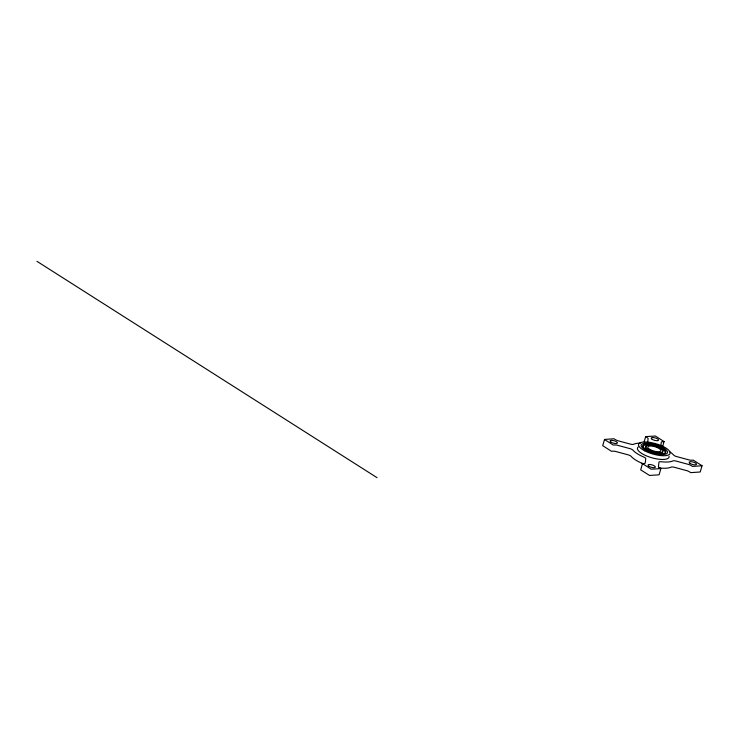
<?xml version="1.0" encoding="UTF-8"?>
<svg xmlns="http://www.w3.org/2000/svg" width="739" height="739" viewBox="0 0 739 739"><rect width="100%" height="100%" fill="white"/><g stroke="black" fill="none" stroke-linecap="round" stroke-linejoin="round"><path stroke-width="1.11" d="M647.724 441.922L648.103 438.735A3.409 1.118 16.1 0 0 647.235 437.673L645.655 436.601L655.419 436.038L664.075 441.571L662.587 446.762M660.915 445.478L661.294 442.273A3.418 1.118 16.1 0 1 662.347 441.746L664.075 441.589M641.932 463.251A22.595 7.39 16.1 0 1 631.152 456.388A3.418 1.118 16.1 0 0 628.252 454.864L615.726 451.492A3.418 1.118 16.1 0 0 613.388 451.196L611.43 451.243L602.71 445.663L604.548 439.419L613.952 438.772L615.781 439.834A3.409 1.118 16.1 0 0 618.09 440.795L630.552 444.157A3.427 1.118 16.1 0 0 633.711 444.25A22.595 7.39 16.1 0 1 640.556 443.114M644.159 441.802L645.646 436.629M669.285 451.483A22.595 7.39 16.1 0 1 673.571 454.993A3.418 1.118 16.1 0 0 676.508 456.545L689.044 459.917A3.418 1.118 16.1 0 0 691.371 460.212L693.339 460.166L702.05 465.746L692.6 466.429L690.771 465.367A3.409 1.118 16.1 0 0 688.462 464.406L676.009 461.053A3.427 1.118 16.1 0 0 672.841 460.96A22.595 7.39 16.1 0 1 661.239 461.755A3.427 1.118 16.1 0 0 658.948 462.226L658.449 466.475A3.409 1.118 16.1 0 0 659.317 467.528L660.897 468.554L659.105 474.808L649.526 475.445L640.695 469.847L642.477 463.612L644.205 463.455A3.418 1.118 16.1 0 0 645.258 462.937L645.766 458.66A3.418 1.118 16.1 0 0 643.752 457.044A22.595 7.39 16.1 0 1 632.944 450.19A3.418 1.118 16.1 0 0 630.044 448.656L617.518 445.284A3.418 1.118 16.1 0 0 615.181 444.989L613.167 445.007L604.53 439.511M702.05 465.746L700.221 471.99L690.863 472.637L688.979 471.574A3.409 1.118 16.1 0 0 686.67 470.614L674.217 467.26A3.427 1.118 16.1 0 0 671.049 467.168A22.595 7.39 16.1 0 1 659.447 467.963A3.427 1.118 16.1 0 0 658.837 467.907M660.897 468.6L651.253 469.219L642.487 463.639M36.95 261.32L377.056 477.68M641.96 463.251A3.418 1.118 16.1 0 1 643.041 463.787M669.072 456.323A16.406 5.367 16.1 0 1 651.133 457.561A16.406 5.367 16.1 0 1 638.237 446.984M642.671 447.446A11.87 3.88 16.1 0 1 654.08 445.839A11.87 3.88 16.1 0 1 665.405 453.275M662.56 451.492A8.97 2.938 16.1 0 1 652.888 452.573A8.97 2.938 16.1 0 1 646.246 446.55M648.971 466.281A3.824 1.256 16.1 0 0 655.216 467.381A3.824 1.256 16.1 0 0 650.874 464.619A3.824 1.256 16.1 0 0 648.971 466.281M611.005 442.125A3.824 1.256 16.1 0 0 617.25 443.224A3.824 1.256 16.1 0 0 612.908 440.462A3.824 1.256 16.1 0 0 611.005 442.125M652.149 439.299A3.824 1.256 16.1 0 0 658.394 440.398A3.824 1.256 16.1 0 0 654.052 437.636A3.824 1.256 16.1 0 0 652.149 439.299M690.124 463.455A3.824 1.256 16.1 0 0 696.36 464.554A3.824 1.256 16.1 0 0 692.018 461.792A3.824 1.256 16.1 0 0 690.124 463.455M644.648 450.79A16.406 5.367 16.1 0 0 670.024 453.617A16.406 5.367 16.1 0 0 648.325 442.181A16.406 5.367 16.1 0 0 644.648 450.79M646.265 450.476A13.671 4.471 16.1 0 0 667.409 452.822A13.671 4.471 16.1 0 0 649.322 443.298A13.671 4.471 16.1 0 0 646.265 450.476M650.292 449.672A6.836 2.235 16.1 0 0 660.869 450.845A6.836 2.235 16.1 0 0 651.826 446.079A6.836 2.235 16.1 0 0 650.292 449.672M647.373 450.282A11.87 3.88 16.1 0 0 665.691 452.286A11.87 3.88 16.1 0 0 649.923 444.028A11.87 3.88 16.1 0 0 647.373 450.282M649.036 449.922A8.97 2.938 16.1 0 0 662.911 451.464A8.97 2.938 16.1 0 0 651.05 445.211A8.97 2.938 16.1 0 0 649.036 449.922"/></g></svg>
